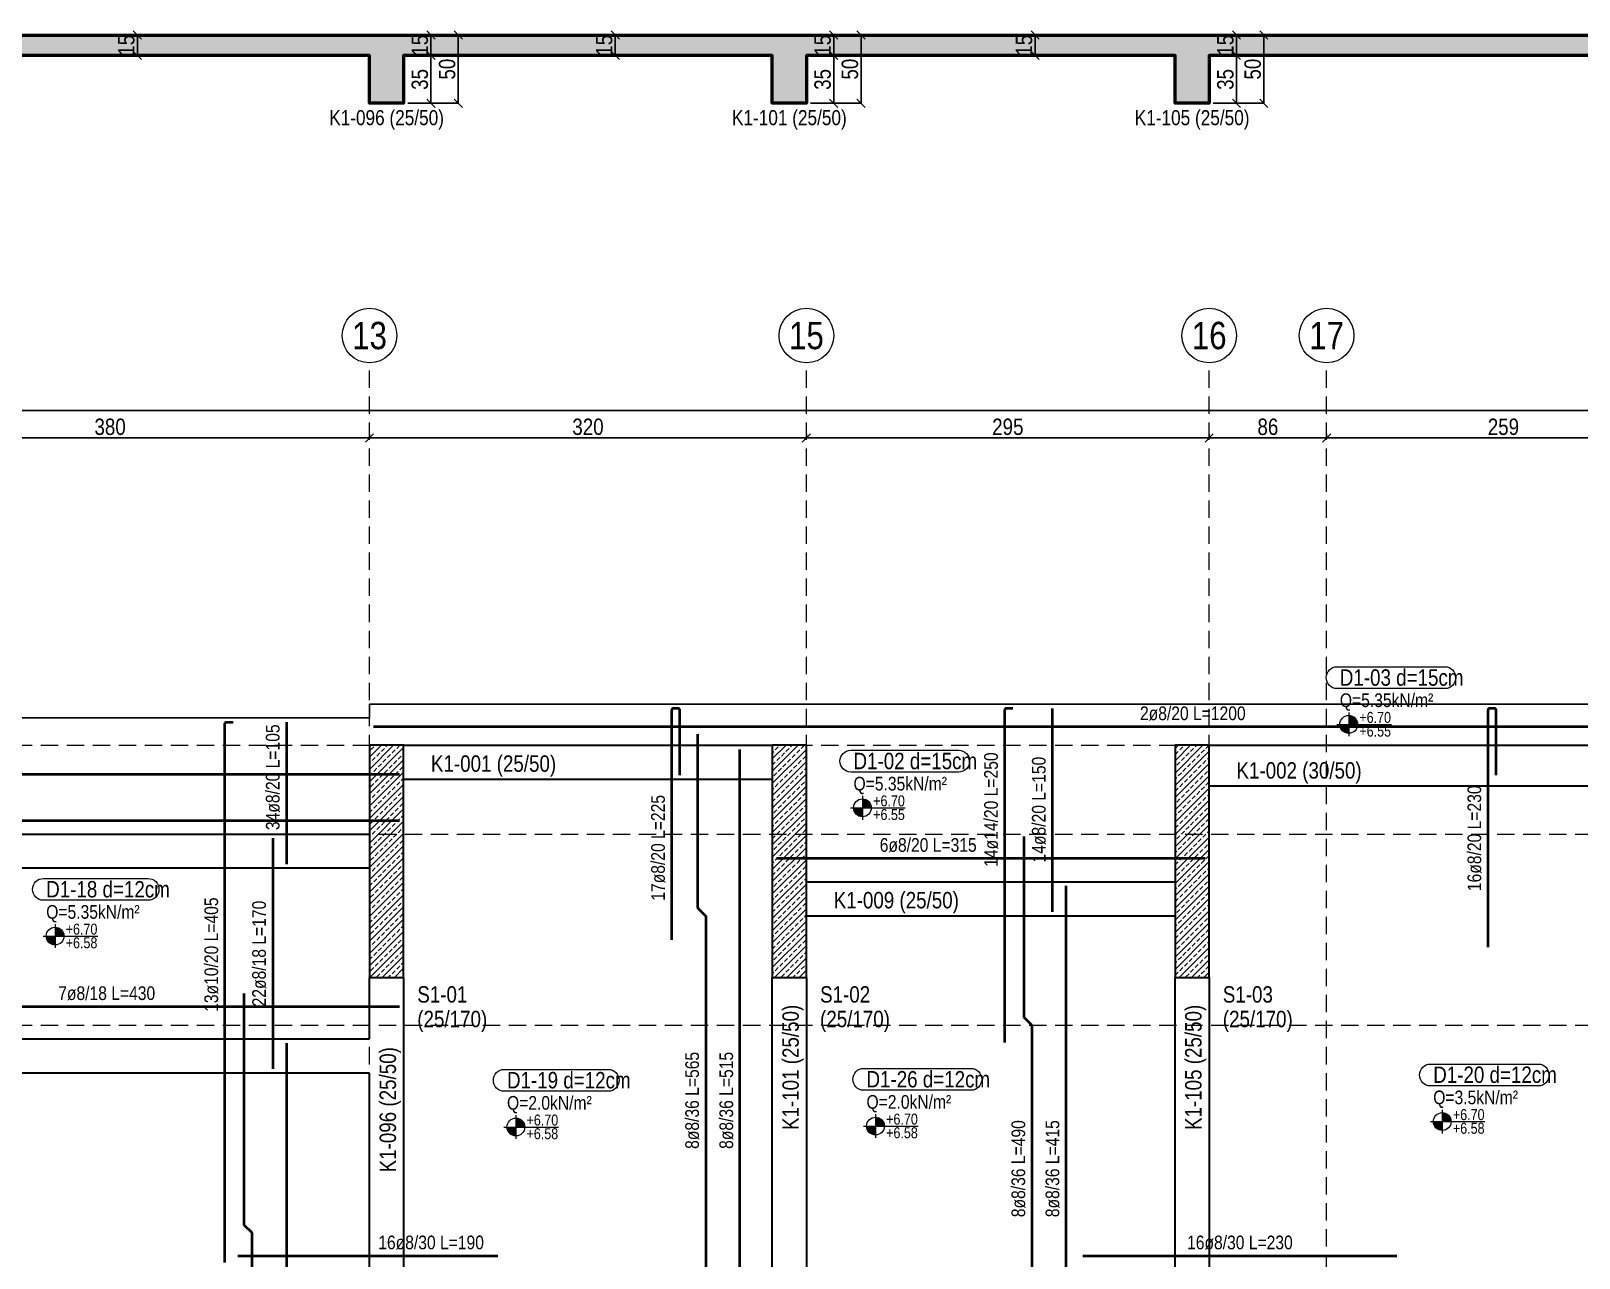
# Model space of a CAD drawing. Header units: millimetres. Extents: x 918 to 6439, y 631 to 3135.
# Drawn here: x 4301 to 5435, y 2214 to 3113 of the extents above; entities that cross this region are included whole.
import ezdxf
from ezdxf.enums import TextEntityAlignment as Align

# ---------------------------------------------------------------- set-up
doc = ezdxf.new("R2010")
doc.units = ezdxf.units.MM
doc.linetypes.add('DASHED', pattern=[19.05, 12.7, -6.35])
for name, color, linetype, lineweight in [('AKS BALONU (BEYKENT)', 7, 'Continuous', 20), ('AKS CIZGISI (BEYKENT)', 252, 'DASHED', 20), ('AKS OLCU (BEYKENT)', 200, 'Continuous', 20), ('AKS YAZISI (BEYKENT)', 3, 'Continuous', 20), ('DONATI (BEYKENT)', 4, 'Continuous', 40), ('DONATI YAZISI (BEYKENT)', 3, 'Continuous', 20), ('DOSEME ISMI (BEYKENT)', 9, 'Continuous', 20), ('DOSEME PAFTA (BEYKENT)', 3, 'Continuous', 20), ('KAT SINIRI (BEYKENT)', 41, 'Continuous', 25), ('KESIT CIZGISI (BEYKENT)', 3, 'Continuous', 50), ('KIRIS (BEYKENT)', 2, 'Continuous', 30), ('KIRIS ISMI (BEYKENT)', 40, 'Continuous', 20), ('KOLON (BEYKENT)', 3, 'Continuous', 30), ('KOLON ISMI (BEYKENT)', 91, 'Continuous', 20), ('KOT CIZGISI (BEYKENT)', 7, 'Continuous', 20), ('KOT YAZI (BEYKENT)', 7, 'Continuous', 20), ('OLCU (BEYKENT)', 14, 'Continuous', 20), ('TARAMA (BEYKENT)', 252, 'Continuous', 20), ('YUK YAZISI (BEYKENT)', 140, 'Continuous', 20)]:
    doc.layers.add(name, color=color, linetype=linetype, lineweight=lineweight)
doc.styles.add('DONATI YAZISI (BEYKENT)', font='')
doc.styles.add('YAZI (BEYKENT)', font='')
doc.styles.get('DONATI YAZISI (BEYKENT)').set_extended_font_data('Bahnschrift Light Condensed')
doc.styles.get('YAZI (BEYKENT)').set_extended_font_data('Bahnschrift Light Condensed')
doc.dimstyles.new('AKS_OLCU', dxfattribs={"dimtxt": 12, "dimasz": 3, "dimexe": 0.18, "dimexo": 3, "dimgap": 2, "dimtad": 1, "dimdec": 0, "dimrnd": 0.5, "dimzin": 12, "dimdsep": 46, "dimtxsty": 'YAZI (BEYKENT)', "dimtsz": 3, "dimcen": 0.09, "dimclrt": 7, "dimadec": 0, "dimazin": 0, "dimtfac": 1, "dimtdec": 4, "dimtix": 1, "dimtmove": 0, "dimatfit": 3, "dimfxl": 1, "dimtolj": 1, "dimtzin": 0, "dimarcsym": 0})
doc.dimstyles.new('PLAN_OLCU', dxfattribs={"dimtxt": 12, "dimasz": 3, "dimexe": 0.18, "dimexo": 3, "dimgap": 2, "dimtad": 1, "dimdec": 0, "dimrnd": 0.5, "dimzin": 12, "dimdsep": 46, "dimtxsty": 'YAZI (BEYKENT)', "dimtsz": 3, "dimcen": 0.09, "dimclrt": 7, "dimadec": 0, "dimazin": 0, "dimtfac": 1, "dimtdec": 4, "dimtix": 1, "dimtmove": 0, "dimatfit": 3, "dimfxl": 1, "dimtolj": 1, "dimtzin": 0, "dimarcsym": 0})
pattern_1 = [(45, (-160760.9784, -10846.006), (-4.49012806, 4.49012806), []), (45, (-160756.488, -10846.006), (-4.49012806, 4.49012806), [3.175, -1.5875])]

# ---------------------------------------------------------------- blocks, each defined once
blk = doc.blocks.new('*D210')
at = {"layer": 'AKS OLCU (BEYKENT)', "color": 0, "lineweight": -2, "transparency": 16777216}
for p, q in [((1401, 2831.6), (1407, 2837.6)), ((1404, 2837.6), (1404, 2834.7)), ((6136, 2831.6), (6142, 2837.6)), ((6139, 2837.6), (6139, 2834.7)), ((1404, 2834.6), (6139, 2834.6))]:
    blk.add_line(p, q, dxfattribs=at)
at = {"layer": 'DEFPOINTS', "color": 0, "transparency": 16777216}
for p in [(1404, 2834.6), (6139, 2834.6), (6139, 2834.6)]:
    blk.add_point(p, dxfattribs=at)
at = {"layer": 'AKS OLCU (BEYKENT)', "color": 7, "transparency": 16777216, "insert": (3771.5, 2842.7), "char_height": 12, "attachment_point": 5, "style": 'YAZI (BEYKENT)'}
blk.add_mtext('\\A1;4735', dxfattribs=at)
blk = doc.blocks.new('*D220')
at = {"layer": 'AKS OLCU (BEYKENT)', "color": 0, "lineweight": -2, "transparency": 16777216}
for p, q in [((4166, 2811.6), (4172, 2817.6)), ((4169, 2817.6), (4169, 2814.7)), ((4169, 2814.6), (4549, 2814.6)), ((4546, 2811.6), (4552, 2817.6)), ((4549, 2817.6), (4549, 2814.7))]:
    blk.add_line(p, q, dxfattribs=at)
at = {"layer": 'DEFPOINTS', "color": 0, "transparency": 16777216}
for p in [(4169, 2814.6), (4549, 2814.6), (4549, 2814.6)]:
    blk.add_point(p, dxfattribs=at)
at = {"layer": 'AKS OLCU (BEYKENT)', "color": 7, "transparency": 16777216, "insert": (4359, 2822.7), "char_height": 12, "attachment_point": 5, "style": 'YAZI (BEYKENT)'}
blk.add_mtext('\\A1;380', dxfattribs=at)
blk = doc.blocks.new('*D221')
at = {"layer": 'AKS OLCU (BEYKENT)', "color": 0, "lineweight": -2, "transparency": 16777216}
for p, q in [((4546, 2811.6), (4552, 2817.6)), ((4549, 2817.6), (4549, 2814.7)), ((4549, 2814.6), (4869, 2814.6)), ((4866, 2811.6), (4872, 2817.6)), ((4869, 2817.6), (4869, 2814.7))]:
    blk.add_line(p, q, dxfattribs=at)
at = {"layer": 'DEFPOINTS', "color": 0, "transparency": 16777216}
for p in [(4549, 2814.6), (4869, 2814.6), (4869, 2814.6)]:
    blk.add_point(p, dxfattribs=at)
at = {"layer": 'AKS OLCU (BEYKENT)', "color": 7, "transparency": 16777216, "insert": (4709, 2822.7), "char_height": 12, "attachment_point": 5, "style": 'YAZI (BEYKENT)'}
blk.add_mtext('\\A1;320', dxfattribs=at)
blk = doc.blocks.new('*D222')
at = {"layer": 'AKS OLCU (BEYKENT)', "color": 0, "lineweight": -2, "transparency": 16777216}
for p, q in [((4866, 2811.6), (4872, 2817.6)), ((4869, 2817.6), (4869, 2814.7)), ((4869, 2814.6), (5164, 2814.6)), ((5161, 2811.6), (5167, 2817.6)), ((5164, 2817.6), (5164, 2814.7))]:
    blk.add_line(p, q, dxfattribs=at)
at = {"layer": 'DEFPOINTS', "color": 0, "transparency": 16777216}
for p in [(4869, 2814.6), (5164, 2814.6), (5164, 2814.6)]:
    blk.add_point(p, dxfattribs=at)
at = {"layer": 'AKS OLCU (BEYKENT)', "color": 7, "transparency": 16777216, "insert": (5016.5, 2822.7), "char_height": 12, "attachment_point": 5, "style": 'YAZI (BEYKENT)'}
blk.add_mtext('\\A1;295', dxfattribs=at)
blk = doc.blocks.new('*D223')
at = {"layer": 'AKS OLCU (BEYKENT)', "color": 0, "lineweight": -2, "transparency": 16777216}
for p, q in [((5161, 2811.6), (5167, 2817.6)), ((5164, 2817.6), (5164, 2814.7)), ((5164, 2814.6), (5250, 2814.6)), ((5247, 2811.6), (5253, 2817.6)), ((5250, 2817.6), (5250, 2814.7))]:
    blk.add_line(p, q, dxfattribs=at)
at = {"layer": 'DEFPOINTS', "color": 0, "transparency": 16777216}
for p in [(5164, 2814.6), (5250, 2814.6), (5250, 2814.6)]:
    blk.add_point(p, dxfattribs=at)
at = {"layer": 'AKS OLCU (BEYKENT)', "color": 7, "transparency": 16777216, "insert": (5207, 2822.7), "char_height": 12, "attachment_point": 5, "style": 'YAZI (BEYKENT)'}
blk.add_mtext('\\A1;86', dxfattribs=at)
blk = doc.blocks.new('*D224')
at = {"layer": 'AKS OLCU (BEYKENT)', "color": 0, "lineweight": -2, "transparency": 16777216}
for p, q in [((5247, 2811.6), (5253, 2817.6)), ((5250, 2817.6), (5250, 2814.7)), ((5250, 2814.6), (5509, 2814.6)), ((5506, 2811.6), (5512, 2817.6)), ((5509, 2817.6), (5509, 2814.7))]:
    blk.add_line(p, q, dxfattribs=at)
at = {"layer": 'DEFPOINTS', "color": 0, "transparency": 16777216}
for p in [(5250, 2814.6), (5509, 2814.6), (5509, 2814.6)]:
    blk.add_point(p, dxfattribs=at)
at = {"layer": 'AKS OLCU (BEYKENT)', "color": 7, "transparency": 16777216, "insert": (5379.5, 2822.7), "char_height": 12, "attachment_point": 5, "style": 'YAZI (BEYKENT)'}
blk.add_mtext('\\A1;259', dxfattribs=at)
blk = doc.blocks.new('*D162')
at = {"layer": 'DEFPOINTS', "color": 0, "transparency": 16777216}
for p in [(4574, 3109.6), (4574, 3094.6), (4594, 3094.6)]:
    blk.add_point(p, dxfattribs=at)
at = {"layer": 'OLCU (BEYKENT)', "color": 0, "lineweight": -2, "transparency": 16777216}
for p, q in [((4577, 3109.6), (4594.2, 3109.6)), ((4597, 3106.6), (4591, 3112.6)), ((4594, 3109.6), (4594, 3094.6)), ((4597, 3091.6), (4591, 3097.6)), ((4577, 3094.6), (4594.2, 3094.6))]:
    blk.add_line(p, q, dxfattribs=at)
at = {"layer": 'OLCU (BEYKENT)', "color": 7, "lineweight": 20, "transparency": 16777216, "insert": (4585.9, 3102.1), "char_height": 12, "attachment_point": 5, "rotation": 90, "style": 'YAZI (BEYKENT)'}
blk.add_mtext('\\A1;15', dxfattribs=at)
blk = doc.blocks.new('*D163')
at = {"layer": 'DEFPOINTS', "color": 0, "transparency": 16777216}
for p in [(4574, 3094.6), (4574, 3059.6), (4594, 3059.6)]:
    blk.add_point(p, dxfattribs=at)
at = {"layer": 'OLCU (BEYKENT)', "color": 0, "lineweight": -2, "transparency": 16777216}
for p, q in [((4597, 3091.6), (4591, 3097.6)), ((4577, 3094.6), (4594.2, 3094.6)), ((4594, 3094.6), (4594, 3059.6)), ((4597, 3056.6), (4591, 3062.6)), ((4577, 3059.6), (4594.2, 3059.6))]:
    blk.add_line(p, q, dxfattribs=at)
at = {"layer": 'OLCU (BEYKENT)', "color": 7, "lineweight": 20, "transparency": 16777216, "insert": (4585.9, 3077.1), "char_height": 12, "attachment_point": 5, "rotation": 90, "style": 'YAZI (BEYKENT)'}
blk.add_mtext('\\A1;35', dxfattribs=at)
blk = doc.blocks.new('*D164')
at = {"layer": 'DEFPOINTS', "color": 0, "transparency": 16777216}
for p in [(4574, 3109.6), (4574, 3059.6), (4614, 3059.6)]:
    blk.add_point(p, dxfattribs=at)
at = {"layer": 'OLCU (BEYKENT)', "color": 0, "lineweight": -2, "transparency": 16777216}
for p, q in [((4577, 3109.6), (4614.2, 3109.6)), ((4617, 3106.6), (4611, 3112.6)), ((4614, 3109.6), (4614, 3059.6)), ((4617, 3056.6), (4611, 3062.6)), ((4577, 3059.6), (4614.2, 3059.6))]:
    blk.add_line(p, q, dxfattribs=at)
at = {"layer": 'OLCU (BEYKENT)', "color": 7, "lineweight": 20, "transparency": 16777216, "insert": (4605.9, 3084.6), "char_height": 12, "attachment_point": 5, "rotation": 90, "style": 'YAZI (BEYKENT)'}
blk.add_mtext('\\A1;50', dxfattribs=at)
blk = doc.blocks.new('*D165')
at = {"layer": 'DEFPOINTS', "color": 0, "transparency": 16777216}
for p in [(4869, 3109.6), (4869, 3094.6), (4889, 3094.6)]:
    blk.add_point(p, dxfattribs=at)
at = {"layer": 'OLCU (BEYKENT)', "color": 0, "lineweight": -2, "transparency": 16777216}
for p, q in [((4872, 3109.6), (4889.2, 3109.6)), ((4892, 3106.6), (4886, 3112.6)), ((4889, 3109.6), (4889, 3094.6)), ((4892, 3091.6), (4886, 3097.6)), ((4872, 3094.6), (4889.2, 3094.6))]:
    blk.add_line(p, q, dxfattribs=at)
at = {"layer": 'OLCU (BEYKENT)', "color": 7, "lineweight": 20, "transparency": 16777216, "insert": (4880.9, 3102.1), "char_height": 12, "attachment_point": 5, "rotation": 90, "style": 'YAZI (BEYKENT)'}
blk.add_mtext('\\A1;15', dxfattribs=at)
blk = doc.blocks.new('*D166')
at = {"layer": 'DEFPOINTS', "color": 0, "transparency": 16777216}
for p in [(4869, 3094.6), (4869, 3059.6), (4889, 3059.6)]:
    blk.add_point(p, dxfattribs=at)
at = {"layer": 'OLCU (BEYKENT)', "color": 0, "lineweight": -2, "transparency": 16777216}
for p, q in [((4892, 3091.6), (4886, 3097.6)), ((4872, 3094.6), (4889.2, 3094.6)), ((4889, 3094.6), (4889, 3059.6)), ((4892, 3056.6), (4886, 3062.6)), ((4872, 3059.6), (4889.2, 3059.6))]:
    blk.add_line(p, q, dxfattribs=at)
at = {"layer": 'OLCU (BEYKENT)', "color": 7, "lineweight": 20, "transparency": 16777216, "insert": (4880.9, 3077.1), "char_height": 12, "attachment_point": 5, "rotation": 90, "style": 'YAZI (BEYKENT)'}
blk.add_mtext('\\A1;35', dxfattribs=at)
blk = doc.blocks.new('*D167')
at = {"layer": 'DEFPOINTS', "color": 0, "transparency": 16777216}
for p in [(4869, 3109.6), (4869, 3059.6), (4909, 3059.6)]:
    blk.add_point(p, dxfattribs=at)
at = {"layer": 'OLCU (BEYKENT)', "color": 0, "lineweight": -2, "transparency": 16777216}
for p, q in [((4872, 3109.6), (4909.2, 3109.6)), ((4912, 3106.6), (4906, 3112.6)), ((4909, 3109.6), (4909, 3059.6)), ((4912, 3056.6), (4906, 3062.6)), ((4872, 3059.6), (4909.2, 3059.6))]:
    blk.add_line(p, q, dxfattribs=at)
at = {"layer": 'OLCU (BEYKENT)', "color": 7, "lineweight": 20, "transparency": 16777216, "insert": (4900.9, 3084.6), "char_height": 12, "attachment_point": 5, "rotation": 90, "style": 'YAZI (BEYKENT)'}
blk.add_mtext('\\A1;50', dxfattribs=at)
blk = doc.blocks.new('*D168')
at = {"layer": 'DEFPOINTS', "color": 0, "transparency": 16777216}
for p in [(5164, 3109.6), (5164, 3094.6), (5184, 3094.6)]:
    blk.add_point(p, dxfattribs=at)
at = {"layer": 'OLCU (BEYKENT)', "color": 0, "lineweight": -2, "transparency": 16777216}
for p, q in [((5167, 3109.6), (5184.2, 3109.6)), ((5187, 3106.6), (5181, 3112.6)), ((5184, 3109.6), (5184, 3094.6)), ((5187, 3091.6), (5181, 3097.6)), ((5167, 3094.6), (5184.2, 3094.6))]:
    blk.add_line(p, q, dxfattribs=at)
at = {"layer": 'OLCU (BEYKENT)', "color": 7, "lineweight": 20, "transparency": 16777216, "insert": (5175.9, 3102.1), "char_height": 12, "attachment_point": 5, "rotation": 90, "style": 'YAZI (BEYKENT)'}
blk.add_mtext('\\A1;15', dxfattribs=at)
blk = doc.blocks.new('*D169')
at = {"layer": 'DEFPOINTS', "color": 0, "transparency": 16777216}
for p in [(5164, 3094.6), (5164, 3059.6), (5184, 3059.6)]:
    blk.add_point(p, dxfattribs=at)
at = {"layer": 'OLCU (BEYKENT)', "color": 0, "lineweight": -2, "transparency": 16777216}
for p, q in [((5187, 3091.6), (5181, 3097.6)), ((5167, 3094.6), (5184.2, 3094.6)), ((5184, 3094.6), (5184, 3059.6)), ((5187, 3056.6), (5181, 3062.6)), ((5167, 3059.6), (5184.2, 3059.6))]:
    blk.add_line(p, q, dxfattribs=at)
at = {"layer": 'OLCU (BEYKENT)', "color": 7, "lineweight": 20, "transparency": 16777216, "insert": (5175.9, 3077.1), "char_height": 12, "attachment_point": 5, "rotation": 90, "style": 'YAZI (BEYKENT)'}
blk.add_mtext('\\A1;35', dxfattribs=at)
blk = doc.blocks.new('*D170')
at = {"layer": 'DEFPOINTS', "color": 0, "transparency": 16777216}
for p in [(5164, 3109.6), (5164, 3059.6), (5204, 3059.6)]:
    blk.add_point(p, dxfattribs=at)
at = {"layer": 'OLCU (BEYKENT)', "color": 0, "lineweight": -2, "transparency": 16777216}
for p, q in [((5167, 3109.6), (5204.2, 3109.6)), ((5207, 3106.6), (5201, 3112.6)), ((5204, 3109.6), (5204, 3059.6)), ((5207, 3056.6), (5201, 3062.6)), ((5167, 3059.6), (5204.2, 3059.6))]:
    blk.add_line(p, q, dxfattribs=at)
at = {"layer": 'OLCU (BEYKENT)', "color": 7, "lineweight": 20, "transparency": 16777216, "insert": (5195.9, 3084.6), "char_height": 12, "attachment_point": 5, "rotation": 90, "style": 'YAZI (BEYKENT)'}
blk.add_mtext('\\A1;50', dxfattribs=at)
blk = doc.blocks.new('*D177')
at = {"layer": 'DEFPOINTS', "color": 0, "transparency": 16777216}
for p in [(4709, 3109.6), (4729, 3109.6), (4709, 3094.6)]:
    blk.add_point(p, dxfattribs=at)
at = {"layer": 'OLCU (BEYKENT)', "color": 0, "lineweight": -2, "transparency": 16777216}
for p, q in [((4712, 3109.6), (4729.2, 3109.6)), ((4732, 3106.6), (4726, 3112.6)), ((4729, 3094.6), (4729, 3109.6)), ((4732, 3091.6), (4726, 3097.6)), ((4712, 3094.6), (4729.2, 3094.6))]:
    blk.add_line(p, q, dxfattribs=at)
at = {"layer": 'OLCU (BEYKENT)', "color": 7, "lineweight": 20, "transparency": 16777216, "insert": (4720.9, 3102.1), "char_height": 12, "attachment_point": 5, "rotation": 90, "style": 'YAZI (BEYKENT)'}
blk.add_mtext('\\A1;15', dxfattribs=at)
blk = doc.blocks.new('*D185')
at = {"layer": 'DEFPOINTS', "color": 0, "transparency": 16777216}
for p in [(5016.5, 3109.6), (5036.5, 3109.6), (5016.5, 3094.6)]:
    blk.add_point(p, dxfattribs=at)
at = {"layer": 'OLCU (BEYKENT)', "color": 0, "lineweight": -2, "transparency": 16777216}
for p, q in [((5019.5, 3109.6), (5036.7, 3109.6)), ((5039.5, 3106.6), (5033.5, 3112.6)), ((5036.5, 3094.6), (5036.5, 3109.6)), ((5039.5, 3091.6), (5033.5, 3097.6)), ((5019.5, 3094.6), (5036.7, 3094.6))]:
    blk.add_line(p, q, dxfattribs=at)
at = {"layer": 'OLCU (BEYKENT)', "color": 7, "lineweight": 20, "transparency": 16777216, "insert": (5028.4, 3102.1), "char_height": 12, "attachment_point": 5, "rotation": 90, "style": 'YAZI (BEYKENT)'}
blk.add_mtext('\\A1;15', dxfattribs=at)
blk = doc.blocks.new('*D187')
at = {"layer": 'DEFPOINTS', "color": 0, "transparency": 16777216}
for p in [(4359, 3109.6), (4379, 3109.6), (4359, 3094.6)]:
    blk.add_point(p, dxfattribs=at)
at = {"layer": 'OLCU (BEYKENT)', "color": 0, "lineweight": -2, "transparency": 16777216}
for p, q in [((4362, 3109.6), (4379.2, 3109.6)), ((4382, 3106.6), (4376, 3112.6)), ((4379, 3094.6), (4379, 3109.6)), ((4382, 3091.6), (4376, 3097.6)), ((4362, 3094.6), (4379.2, 3094.6))]:
    blk.add_line(p, q, dxfattribs=at)
at = {"layer": 'OLCU (BEYKENT)', "color": 7, "lineweight": 20, "transparency": 16777216, "insert": (4370.9, 3102.1), "char_height": 12, "attachment_point": 5, "rotation": 90, "style": 'YAZI (BEYKENT)'}
blk.add_mtext('\\A1;15', dxfattribs=at)

msp = doc.modelspace()

# ---------------------------------------------------------------- hatches: boundary and pattern name
at = {"layer": 'KOT CIZGISI (BEYKENT)', "true_color": 0x000000}
h = msp.add_hatch(color=18, dxfattribs=at)
h.dxf.hatch_style = 1
h.paths.add_polyline_path([(5266.2, 2611.4), (5266.2, 2604.9), (5272.8, 2604.9, 0.414214)])
h = msp.add_hatch(color=18, dxfattribs=at)
h.dxf.hatch_style = 1
h.paths.add_polyline_path([(5266.2, 2604.9), (5259.7, 2604.9, 0.414214), (5266.2, 2598.4)])
h = msp.add_hatch(color=18, dxfattribs=at)
h.dxf.hatch_style = 1
h.paths.add_polyline_path([(4910, 2543.8), (4903.5, 2543.8, 0.414214), (4910, 2537.3)])
h = msp.add_hatch(color=18, dxfattribs=at)
h.dxf.hatch_style = 1
h.paths.add_polyline_path([(4910, 2550.3), (4910, 2543.8), (4916.6, 2543.8, 0.414214)])
h = msp.add_hatch(color=18, dxfattribs=at)
h.dxf.hatch_style = 1
h.paths.add_polyline_path([(4318.7, 2449.9), (4312.2, 2449.9, 0.414214), (4318.7, 2443.4)])
h = msp.add_hatch(color=18, dxfattribs=at)
h.dxf.hatch_style = 1
h.paths.add_polyline_path([(4318.7, 2456.4), (4318.7, 2449.9), (4325.3, 2449.9, 0.414214)])
h = msp.add_hatch(color=18, dxfattribs=at)
h.dxf.hatch_style = 1
h.paths.add_polyline_path([(4656.2, 2316.7), (4656.2, 2310.1), (4662.7, 2310.1, 0.414214)])
h = msp.add_hatch(color=18, dxfattribs=at)
h.dxf.hatch_style = 1
h.paths.add_polyline_path([(4919.6, 2317.4), (4919.6, 2310.8), (4926.1, 2310.8, 0.414214)])
h = msp.add_hatch(color=18, dxfattribs=at)
h.dxf.hatch_style = 1
h.paths.add_polyline_path([(5334.7, 2314.1), (5328.1, 2314.1, 0.414214), (5334.7, 2307.6)])
h = msp.add_hatch(color=18, dxfattribs=at)
h.dxf.hatch_style = 1
h.paths.add_polyline_path([(5334.7, 2320.6), (5334.7, 2314.1), (5341.2, 2314.1, 0.414214)])
h = msp.add_hatch(color=18, dxfattribs=at)
h.dxf.hatch_style = 1
h.paths.add_polyline_path([(4656.2, 2310.1), (4649.7, 2310.1, 0.414214), (4656.2, 2303.6)])
h = msp.add_hatch(color=18, dxfattribs=at)
h.dxf.hatch_style = 1
h.paths.add_polyline_path([(4919.6, 2310.8), (4913, 2310.8, 0.414214), (4919.6, 2304.3)])
at = {"layer": 'TARAMA (BEYKENT)'}
h = msp.add_hatch(dxfattribs=at)
h.set_pattern_fill('ANSI33', color=256, style=0)
h.set_pattern_definition([(45, (-155060.9784, -10846.006), (-4.49012806, 4.49012806), []), (45, (-155056.488, -10846.006), (-4.49012806, 4.49012806), [3.175, -1.5875])])
h.paths.add_polyline_path([(1404, 3109.6), (6139, 3109.6), (6139, 3059.6), (6114, 3059.6), (6114, 3094.6), (5744, 3094.6), (5744, 3059.6), (5714, 3059.6), (5714, 3094.6), (5164, 3094.6), (5164, 3059.6), (5139, 3059.6), (5139, 3094.6), (4869, 3094.6), (4869, 3059.6), (4844, 3059.6), (4844, 3094.6), (4574, 3094.6), (4574, 3059.6), (4549, 3059.6), (4549, 3094.6), (4169, 3094.6), (4169, 3059.6), (4139, 3059.6), (4139, 3094.6), (3594, 3094.6), (3594, 3059.6), (3569, 3059.6), (3569, 3094.6), (3294, 3094.6), (3294, 3059.6), (3269, 3059.6), (3269, 3094.6), (2999, 3094.6), (2999, 3059.6), (2974, 3059.6), (2974, 3094.6), (2699, 3094.6), (2699, 3059.6), (2674, 3059.6), (2674, 3094.6), (2399, 3094.6), (2399, 3059.6), (2374, 3059.6), (2374, 3094.6), (1829, 3094.6), (1829, 3059.6), (1799, 3059.6), (1799, 3094.6), (1429, 3094.6), (1429, 3059.6), (1404, 3059.6)])
h = msp.add_hatch(dxfattribs=at)
h.set_pattern_fill('ANSI33', color=256, style=0)
h.set_pattern_definition(pattern_1)
h.paths.add_polyline_path([(4549, 2419.6), (4574, 2419.6), (4574, 2589.6), (4549, 2589.6)])
h = msp.add_hatch(dxfattribs=at)
h.set_pattern_fill('ANSI33', color=256, style=0)
h.set_pattern_definition(pattern_1)
h.paths.add_polyline_path([(4844, 2419.6), (4869, 2419.6), (4869, 2589.6), (4844, 2589.6)])
h = msp.add_hatch(dxfattribs=at)
h.set_pattern_fill('ANSI33', color=256, style=0)
h.set_pattern_definition(pattern_1)
h.paths.add_polyline_path([(5139, 2419.6), (5164, 2419.6), (5164, 2589.6), (5139, 2589.6)])

# ---------------------------------------------------------------- linework, layer by layer
at = {"layer": 'AKS BALONU (BEYKENT)'}
for centre in [(4549, 2889.6), (4869, 2889.6), (5164, 2889.6), (5250, 2889.6)]:
    msp.add_circle(centre, 20, dxfattribs=at)
at = {"layer": 'AKS CIZGISI (BEYKENT)'}
for p, q in [((4549, 679.6), (4549, 2869.6)), ((4869, 679.6), (4869, 2869.6)), ((5164, 679.6), (5164, 2869.6)), ((5250, 679.6), (5250, 2869.6)), ((1184, 2589.6), (6359, 2589.6)), ((1184, 2524.6), (6359, 2524.6)), ((1184, 2384.6), (6359, 2384.6))]:
    msp.add_line(p, q, dxfattribs=at)
at = {"layer": 'DONATI (BEYKENT)'}
for points in [[(4776.3, 2567.6), (4776.3, 2615.1, 0.414214), (4774.8, 2616.6), (4771.8, 2616.6, 0.414214), (4770.3, 2615.1), (4770.3, 2447.1)], [(5020.2, 2616.6), (5015.7, 2616.6, 0.414214), (5014.2, 2615.1), (5014.2, 2372.1)], [(5374.2, 2567.6), (5374.2, 2615.1, 0.414214), (5372.7, 2616.6), (5369.7, 2616.6, 0.414214), (5368.2, 2615.1), (5368.2, 2441.8)], [(4443.1, 2210.8), (4443.1, 2605.1, -0.414214), (4444.6, 2606.6), (4449.1, 2606.6)], [(4789.3, 2597.8), (4789.3, 2471.2, 0.198912), (4789.8, 2470.1), (4794.9, 2465, -0.198912), (4795.3, 2463.9), (4795.3, 2195.2, -0.198912), (4794.9, 2194.1), (4789.8, 2189, 0.198912), (4789.3, 2187.9), (4789.3, 2036.3)], [(5028.2, 2522.8), (5028.2, 2391.2, 0.198912), (5028.7, 2390.1), (5033.8, 2385, -0.198912), (5034.2, 2383.9), (5034.2, 2175.2, -0.198912), (5033.8, 2174.1), (5028.7, 2169, 0.198912), (5028.2, 2167.9), (5028.2, 2036.3)], [(4457.1, 1621.3), (4457.1, 1904.9, -0.198912), (4457.5, 1906), (4462.7, 1911.1, 0.198912), (4463.1, 1912.2), (4463.1, 2231.9, 0.198912), (4462.7, 2233), (4457.5, 2238.1, -0.198912), (4457.1, 2239.2), (4457.1, 2407.8)]]:
    msp.add_lwpolyline(points, format="xyb", dxfattribs=at)
for points in [[(5049.2, 2467.6), (5049.2, 2616.6)], [(4488.1, 2606.6), (4488.1, 2502.6)], [(5752, 2603), (4552, 2603)], [(4820.3, 2072.6), (4820.3, 2586.6)], [(4571, 2568.1), (3887, 2568.1)], [(4571, 2534.2), (3701, 2534.2)], [(4478.1, 2521.6), (4478.1, 2352.6)], [(5161, 2506.6), (4847, 2506.6)], [(5059.2, 2072.6), (5059.2, 2486.6)], [(4571, 2398.1), (4142, 2398.1)], [(4488.1, 2371.6), (4488.1, 1767.6)], [(4643, 2215.6), (4452.5, 2215.6)], [(5301.5, 2215.6), (5071.5, 2215.6)]]:
    msp.add_lwpolyline(points, dxfattribs=at)
at = {"layer": 'DOSEME PAFTA (BEYKENT)'}
for points in [[(5257.7, 2647.1), (5336.6, 2647.1, -1), (5336.6, 2631.1), (5257.7, 2631.1, -1)], [(4901.5, 2586), (4980.5, 2586, -1), (4980.5, 2570), (4901.5, 2570, -1)], [(4310.2, 2492.1), (4386.8, 2492.1, -1), (4386.8, 2476.1), (4310.2, 2476.1, -1)], [(4647.7, 2352.3), (4723.8, 2352.3, -1), (4723.8, 2336.3), (4647.7, 2336.3, -1)], [(4911, 2353), (4989.4, 2353, -1), (4989.4, 2337), (4911, 2337, -1)], [(5326.1, 2356.2), (5405, 2356.2, -1), (5405, 2340.2), (5326.1, 2340.2, -1)]]:
    msp.add_lwpolyline(points, format="xyb", close=True, dxfattribs=at)
at = {"layer": 'KAT SINIRI (BEYKENT)'}
msp.add_lwpolyline([(3884, 2609.6), (4549, 2609.6), (4549, 2619.6), (5449, 2619.6), (5449, 2674.6), (6139, 2674.6), (6139, 1814.6), (6159, 1814.6), (6159, 1764.6), (6139, 1764.6), (6139, 1714.6), (6159, 1714.6), (6159, 1664.6), (6139, 1664.6), (6139, 874.6), (5449, 874.6), (5449, 929.6), (4549, 929.6), (4549, 939.6), (3884, 939.6)], dxfattribs=at)
at = {"layer": 'KESIT CIZGISI (BEYKENT)'}
msp.add_lwpolyline([(1404, 3109.6), (6139, 3109.6), (6139, 3059.6), (6114, 3059.6), (6114, 3094.6), (5744, 3094.6), (5744, 3059.6), (5714, 3059.6), (5714, 3094.6), (5164, 3094.6), (5164, 3059.6), (5139, 3059.6), (5139, 3094.6), (4869, 3094.6), (4869, 3059.6), (4844, 3059.6), (4844, 3094.6), (4574, 3094.6), (4574, 3059.6), (4549, 3059.6), (4549, 3094.6), (4169, 3094.6)], dxfattribs=at)
at = {"layer": 'KIRIS (BEYKENT)'}
for p, q in [((4574, 2589.6), (4844, 2589.6)), ((5164, 2589.6), (5684, 2589.6)), ((4844, 2564.6), (4574, 2564.6)), ((5684, 2559.6), (5164, 2559.6)), ((4169, 2524.6), (4549, 2524.6)), ((4549, 2499.6), (4169, 2499.6)), ((4869, 2489.6), (5139, 2489.6)), ((5139, 2464.6), (4869, 2464.6)), ((4549, 2374.6), (4549, 2419.6)), ((4574, 2419.6), (4574, 2129.6)), ((4844, 2094.6), (4844, 2419.6)), ((4869, 2419.6), (4869, 2094.6)), ((5139, 2094.6), (5139, 2419.6)), ((5164, 2419.6), (5164, 2094.6)), ((4169, 2374.6), (4549, 2374.6)), ((4549, 2349.6), (4169, 2349.6)), ((4549, 2129.6), (4549, 2349.6))]:
    msp.add_line(p, q, dxfattribs=at)
at = {"layer": 'KOLON (BEYKENT)'}
for points in [[(4549, 2419.6), (4574, 2419.6), (4574, 2589.6), (4549, 2589.6)], [(4844, 2419.6), (4869, 2419.6), (4869, 2589.6), (4844, 2589.6)], [(5139, 2419.6), (5164, 2419.6), (5164, 2589.6), (5139, 2589.6)]]:
    msp.add_lwpolyline(points, close=True, dxfattribs=at)
at = {"layer": 'KOT CIZGISI (BEYKENT)'}
for p, q in [((5266.2, 2613.6), (5266.2, 2596.2)), ((5257.5, 2604.9), (5297.5, 2604.9)), ((4910, 2552.5), (4910, 2535.1)), ((4901.4, 2543.8), (4941.4, 2543.8)), ((4310, 2449.9), (4350, 2449.9)), ((4318.7, 2458.6), (4318.7, 2441.2)), ((4656.2, 2318.8), (4656.2, 2301.4)), ((4919.6, 2319.5), (4919.6, 2302.1)), ((5326, 2314.1), (5366, 2314.1)), ((5334.7, 2322.8), (5334.7, 2305.4)), ((4647.5, 2310.1), (4687.5, 2310.1)), ((4910.9, 2310.8), (4950.9, 2310.8))]:
    msp.add_line(p, q, dxfattribs=at)
for centre in [(5266.2, 2604.9), (4910, 2543.8), (4318.7, 2449.9), (4656.2, 2310.1), (4919.6, 2310.8), (5334.7, 2314.1)]:
    msp.add_circle(centre, 6.52, dxfattribs=at)

# ---------------------------------------------------------------- texts
at = {"layer": 'AKS YAZISI (BEYKENT)', "style": 'YAZI (BEYKENT)'}
for s, p in [('13', (4549, 2889.6)), ('15', (4869, 2889.6)), ('16', (5164, 2889.6)), ('17', (5250, 2889.6))]:
    msp.add_text(s, height=20, dxfattribs=at).set_placement(p, align=Align.MIDDLE_CENTER)
at = {"layer": 'DONATI YAZISI (BEYKENT)', "style": 'DONATI YAZISI (BEYKENT)'}
for s, p in [('2ø8/20 L=1200', (5152, 2613)), ('6ø8/20 L=315', (4958.2, 2516.6)), ('7ø8/18 L=430', (4356.5, 2408.1)), ('16ø8/30 L=190', (4594.1, 2225.6)), ('16ø8/30 L=230', (5186.5, 2225.6))]:
    msp.add_text(s, height=10, dxfattribs=at).set_placement(p, align=Align.MIDDLE_CENTER)
for s, p in [('34ø8/20 L=105', (4478.1, 2566.2)), ('14ø14/20 L=250', (5004.2, 2542.5)), ('14ø8/20 L=150', (5039.2, 2542.5)), ('17ø8/20 L=225', (4760.3, 2514.5)), ('16ø8/20 L=230', (5358.2, 2521.5)), ('13ø10/20 L=405', (4433.1, 2436.3)), ('22ø8/18 L=170', (4468.1, 2437.1)), ('8ø8/36 L=565', (4785.3, 2329.6)), ('8ø8/36 L=515', (4810.3, 2329.6)), ('8ø8/36 L=490', (5024.2, 2279.6)), ('8ø8/36 L=415', (5049.2, 2279.6))]:
    msp.add_text(s, height=10, rotation=90, dxfattribs=at).set_placement(p, align=Align.MIDDLE_CENTER)
at = {"layer": 'DOSEME ISMI (BEYKENT)', "style": 'YAZI (BEYKENT)'}
for s, p in [('D1-03 d=15cm', (5259.7, 2629.6)), ('D1-02 d=15cm', (4903.5, 2568.5)), ('D1-18 d=12cm', (4312.2, 2474.6)), ('D1-19 d=12cm', (4649.7, 2334.8)), ('D1-26 d=12cm', (4913, 2335.5)), ('D1-20 d=12cm', (5328.1, 2338.8))]:
    msp.add_text(s, height=12, dxfattribs=at).set_placement(p, align=Align.BOTTOM_LEFT)
at = {"layer": 'KIRIS ISMI (BEYKENT)', "style": 'YAZI (BEYKENT)'}
for s, p in [('K1-096 (25/50)', (4561.5, 3054.6)), ('K1-101 (25/50)', (4856.5, 3054.6)), ('K1-105 (25/50)', (5151.5, 3054.6))]:
    msp.add_text(s, height=11, dxfattribs=at).set_placement(p, align=Align.TOP_CENTER)
for s, p in [('K1-001 (25/50)', (4594, 2566.6)), ('K1-002 (30/50)', (5184, 2561.6)), ('K1-009 (25/50)', (4889, 2466.6))]:
    msp.add_text(s, height=12, dxfattribs=at).set_placement(p, align=Align.BOTTOM_LEFT)
for s, p in [('K1-101 (25/50)', (4867, 2399.6)), ('K1-105 (25/50)', (5162, 2399.6)), ('K1-096 (25/50)', (4572, 2368.6))]:
    msp.add_text(s, height=12, rotation=90, dxfattribs=at).set_placement(p, align=Align.BOTTOM_RIGHT)
at = {"layer": 'KOLON ISMI (BEYKENT)', "style": 'YAZI (BEYKENT)'}
for s, p in [('S1-01', (4584, 2397.6)), ('S1-02', (4879, 2397.6)), ('S1-03', (5174, 2397.6)), ('(25/170)', (4584, 2379.6)), ('(25/170)', (4879, 2379.6)), ('(25/170)', (5174, 2379.6))]:
    msp.add_text(s, height=12, dxfattribs=at).set_placement(p, align=Align.BOTTOM_LEFT)
at = {"layer": 'KOT YAZI (BEYKENT)', "style": 'YAZI (BEYKENT)'}
for s, p in [('+6.70', (5274, 2603.6)), ('+6.55', (5274, 2593.6)), ('+6.70', (4917.9, 2542.5)), ('+6.55', (4917.9, 2532.5)), ('+6.70', (4326.5, 2448.6)), ('+6.58', (4326.5, 2438.6)), ('+6.70', (4664, 2308.8)), ('+6.70', (4927.4, 2309.5)), ('+6.70', (5342.5, 2312.8)), ('+6.58', (5342.5, 2302.8)), ('+6.58', (4664, 2298.8)), ('+6.58', (4927.4, 2299.5))]:
    msp.add_text(s, height=8, dxfattribs=at).set_placement(p, align=Align.BOTTOM_LEFT)
at = {"layer": 'YUK YAZISI (BEYKENT)', "style": 'YAZI (BEYKENT)'}
for s, p in [('Q=5.35kN/m²', (5259.7, 2614.6)), ('Q=5.35kN/m²', (4903.5, 2553.5)), ('Q=5.35kN/m²', (4312.2, 2459.6)), ('Q=3.5kN/m²', (5328.1, 2323.8)), ('Q=2.0kN/m²', (4649.7, 2319.8)), ('Q=2.0kN/m²', (4913, 2320.5))]:
    msp.add_text(s, height=10, dxfattribs=at).set_placement(p, align=Align.BOTTOM_LEFT)

# ---------------------------------------------------------------- dimensions: what is measured, and where the dimension line sits
at = {"layer": 'AKS OLCU (BEYKENT)'}
for p1, p2, picture, middle in [((1404, 2834.6), (6139, 2834.6), '*D210', (3771.5, 2842.7)), ((4169, 2814.6), (4549, 2814.6), '*D220', (4359, 2822.7)), ((4549, 2814.6), (4869, 2814.6), '*D221', (4709, 2822.7)), ((4869, 2814.6), (5164, 2814.6), '*D222', (5016.5, 2822.7)), ((5164, 2814.6), (5250, 2814.6), '*D223', (5207, 2822.7)), ((5250, 2814.6), (5509, 2814.6), '*D224', (5379.5, 2822.7))]:
    dim = msp.add_aligned_dim(p1=p1, p2=p2, distance=0, dimstyle='AKS_OLCU', dxfattribs=at)
    dim.commit()
    dim.dimension.update_dxf_attribs({"geometry": picture, "text_midpoint": middle})
at = {"layer": 'OLCU (BEYKENT)', "lineweight": 20}
for p1, p2, distance, picture, middle in [((4359, 3094.6), (4359, 3109.6), -20, '*D187', (4370.9, 3102.1)), ((4574, 3109.6), (4574, 3094.6), 20, '*D162', (4585.9, 3102.1)), ((4574, 3109.6), (4574, 3059.6), 40, '*D164', (4605.9, 3084.6)), ((4709, 3094.6), (4709, 3109.6), -20, '*D177', (4720.9, 3102.1)), ((4869, 3109.6), (4869, 3094.6), 20, '*D165', (4880.9, 3102.1)), ((4869, 3109.6), (4869, 3059.6), 40, '*D167', (4900.9, 3084.6)), ((5016.5, 3094.6), (5016.5, 3109.6), -20, '*D185', (5028.4, 3102.1)), ((5164, 3109.6), (5164, 3094.6), 20, '*D168', (5175.9, 3102.1)), ((5164, 3109.6), (5164, 3059.6), 40, '*D170', (5195.9, 3084.6)), ((4574, 3094.6), (4574, 3059.6), 20, '*D163', (4585.9, 3077.1)), ((4869, 3094.6), (4869, 3059.6), 20, '*D166', (4880.9, 3077.1)), ((5164, 3094.6), (5164, 3059.6), 20, '*D169', (5175.9, 3077.1))]:
    dim = msp.add_aligned_dim(p1=p1, p2=p2, distance=distance, dimstyle='PLAN_OLCU', dxfattribs=at)
    dim.commit()
    dim.dimension.update_dxf_attribs({"geometry": picture, "text_midpoint": middle})

doc.saveas('drawing.dxf')
